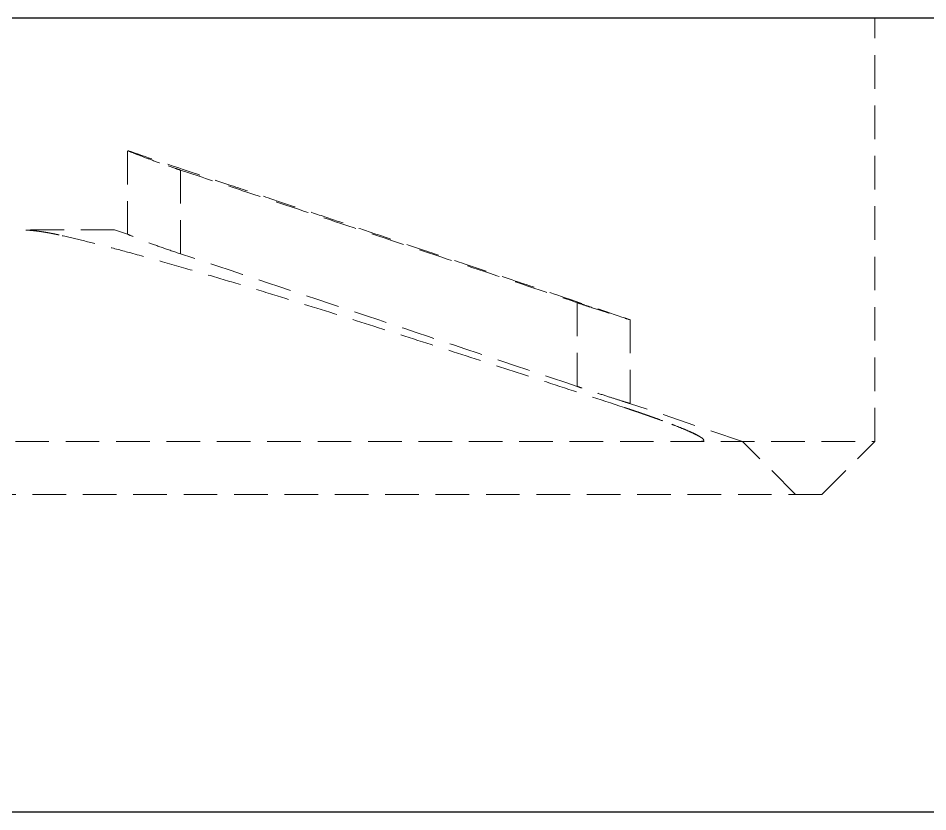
# Model space of a CAD drawing. Header units: millimetres. Extents: x 15 to 415, y 5 to 292.
# Drawn here: x 109.53 to 143.92, y 69.03 to 99.03 of the extents above; entities that cross this region are included whole.
import ezdxf

# ---------------------------------------------------------------- set-up
doc = ezdxf.new("R2010")
doc.units = ezdxf.units.MM
doc.linetypes.add('HIDDEN', pattern=[1.905, 1.27, -0.635])

msp = doc.modelspace()

# ---------------------------------------------------------------- linework, layer by layer
at = {"color": 7, "linetype": 'Continuous', "lineweight": 25}
for p, q in [((158.169, 99.028), (53.169, 99.028)), ((53.169, 69.028), (158.169, 69.028))]:
    msp.add_line(p, q, dxfattribs=at)
at = {"color": 7, "linetype": 'HIDDEN', "lineweight": 18}
for p, q in [((141.919, 83.028), (141.919, 99.028)), ((113.669, 94.014), (113.669, 90.848)), ((115.669, 93.284), (115.203, 93.444)), ((115.669, 90.119), (115.669, 93.285)), ((113.169, 91.028), (109.532, 91.028)), ((113.696, 90.85), (113.169, 91.028)), ((130.669, 85.106), (130.669, 88.272)), ((130.669, 85.106), (130.669, 88.272)), ((132.669, 84.459), (132.669, 87.633)), ((136.919, 83.028), (132.643, 84.468)), ((69.419, 83.028), (141.919, 83.028)), ((138.919, 81.028), (136.919, 83.028)), ((139.919, 81.028), (141.919, 83.028)), ((139.919, 81.028), (71.419, 81.028))]:
    msp.add_line(p, q, dxfattribs=at)
for points, knots in [([(113.695, 94.014), (113.69, 94.016), (113.677, 94.021), (113.872, 93.94), (114.244, 93.792), (114.786, 93.588), (115.292, 93.41), (115.595, 93.309), (115.669, 93.284)], [0, 0, 0, 0, 0.1025119, 0.2948062, 0.4926029, 0.703495, 0.9276944, 1, 1, 1, 1]), ([(132.643, 87.634), (131.875, 87.895), (130.395, 88.4), (128.309, 89.1), (126.494, 89.711), (124.991, 90.217), (123.713, 90.647), (122.553, 91.037), (121.413, 91.42), (120.255, 91.809), (118.976, 92.237), (117.461, 92.745), (115.664, 93.34), (114.373, 93.784), (113.696, 94.016)], [0, 0, 0, 0, 0.121755, 0.234488, 0.330278, 0.409125, 0.472409, 0.53263, 0.592783, 0.652868, 0.715865, 0.795219, 0.892564, 1, 1, 1, 1]), ([(115.669, 93.284), (116.295, 93.077), (116.92, 92.871), (118.171, 92.455), (118.796, 92.247), (120.672, 91.622), (121.922, 91.204), (124.422, 90.367), (125.671, 89.949), (128.17, 89.111), (129.42, 88.692), (130.669, 88.272)], [0, 0, 0, 0, 0.125, 0.125, 0.25, 0.25, 0.5, 0.5, 0.75, 0.75, 1, 1, 1, 1]), ([(111.078, 90.833), (111.038, 90.842), (110.958, 90.86), (110.837, 90.885), (110.717, 90.908), (110.598, 90.929), (110.478, 90.949), (110.359, 90.966), (110.242, 90.982), (110.125, 90.995), (110.01, 91.006), (109.871, 91.017), (109.71, 91.026), (109.591, 91.027), (109.532, 91.027)], [0, 0, 0, 0, 0.075011, 0.150019, 0.225022, 0.300025, 0.375028, 0.450029, 0.52503, 0.600034, 0.675037, 0.750037, 0.875018, 1, 1, 1, 1]), ([(132.447, 84.31), (131.517, 84.616), (129.748, 85.196), (127.092, 86.061), (124.479, 86.905), (121.818, 87.754), (119.578, 88.454), (117.797, 88.998), (116.438, 89.403), (115.116, 89.787), (113.9, 90.126), (112.851, 90.404), (111.947, 90.632), (111.361, 90.768), (111.078, 90.833)], [0, 0, 0, 0, 0.1313716, 0.2499775, 0.3749584, 0.4999329, 0.624901, 0.6900003, 0.7498686, 0.8152608, 0.874862, 0.9192491, 0.9609257, 1, 1, 1, 1]), ([(115.669, 90.119), (115.433, 90.199), (114.96, 90.358), (114.337, 90.589), (113.894, 90.765), (113.673, 90.858), (113.69, 90.851), (113.695, 90.848)], [0, 0, 0, 0, 0.230894, 0.4619, 0.689362, 0.90369, 1, 1, 1, 1]), ([(130.669, 85.106), (128.17, 85.945), (125.671, 86.784), (120.672, 88.457), (118.172, 89.292), (115.669, 90.119)], [0, 0, 0, 0, 0.5, 0.5, 1, 1, 1, 1]), ([(130.669, 88.272), (130.903, 88.194), (131.369, 88.038), (131.991, 87.839), (132.434, 87.698), (132.66, 87.628), (132.647, 87.632), (132.643, 87.633)], [0, 0, 0, 0, 0.229144, 0.458522, 0.681074, 0.89287, 1, 1, 1, 1]), ([(131.156, 88.11), (131.068, 88.139), (130.91, 88.191), (130.743, 88.247), (130.669, 88.272)], [0, 0, 0, 0, 0.554745, 1, 1, 1, 1]), ([(132.643, 84.468), (132.648, 84.466), (132.665, 84.46), (132.469, 84.522), (132.088, 84.642), (131.54, 84.818), (131.039, 84.982), (130.743, 85.081), (130.669, 85.106)], [0, 0, 0, 0, 0.0961659, 0.2960897, 0.4984755, 0.7080349, 0.9273465, 1, 1, 1, 1]), ([(135.291, 83.028), (135.303, 83.028), (135.328, 83.028), (135.36, 83.031), (135.387, 83.034), (135.409, 83.04), (135.426, 83.046), (135.438, 83.055), (135.446, 83.064), (135.448, 83.075), (135.446, 83.088), (135.438, 83.102), (135.426, 83.117), (135.409, 83.134), (135.387, 83.152), (135.36, 83.171), (135.329, 83.192), (135.293, 83.214), (135.253, 83.237), (135.156, 83.289), (134.968, 83.38), (134.637, 83.521), (134.241, 83.678), (133.876, 83.815), (133.577, 83.923), (133.359, 84), (133.136, 84.078), (132.909, 84.156), (132.679, 84.234), (132.525, 84.285), (132.447, 84.311)], [0, 0, 0, 0, 0.020842, 0.041685, 0.062528, 0.083372, 0.104216, 0.125059, 0.145901, 0.166744, 0.187587, 0.208431, 0.229275, 0.250118, 0.270961, 0.291803, 0.312646, 0.333489, 0.354334, 0.375177, 0.468854, 0.562537, 0.656225, 0.749918, 0.791598, 0.833279, 0.874961, 0.916643, 0.958323, 1, 1, 1, 1]), ([(132.447, 84.311), (132.488, 84.297), (132.57, 84.27), (132.692, 84.229), (132.814, 84.188), (132.936, 84.147), (133.056, 84.106), (133.175, 84.065), (133.294, 84.023), (133.41, 83.982), (133.526, 83.941), (133.639, 83.9), (133.751, 83.86), (133.86, 83.82), (133.968, 83.78), (134.072, 83.741), (134.175, 83.702), (134.274, 83.664), (134.475, 83.586), (134.755, 83.472), (135.062, 83.337), (135.288, 83.221), (135.396, 83.149), (135.437, 83.106), (135.449, 83.082), (135.447, 83.062), (135.43, 83.047), (135.398, 83.036), (135.354, 83.029), (135.312, 83.028), (135.291, 83.028)], [0, 0, 0, 0, 0.022068, 0.044137, 0.066207, 0.088277, 0.110348, 0.132419, 0.15449, 0.176561, 0.198632, 0.220702, 0.242772, 0.264842, 0.286913, 0.308983, 0.331053, 0.353122, 0.375191, 0.468881, 0.562566, 0.656242, 0.749911, 0.785639, 0.821367, 0.857094, 0.89282, 0.928547, 0.964275, 1, 1, 1, 1])]:
    msp.add_open_spline(points, degree=3, knots=knots, dxfattribs=at)

doc.saveas('drawing.dxf')
